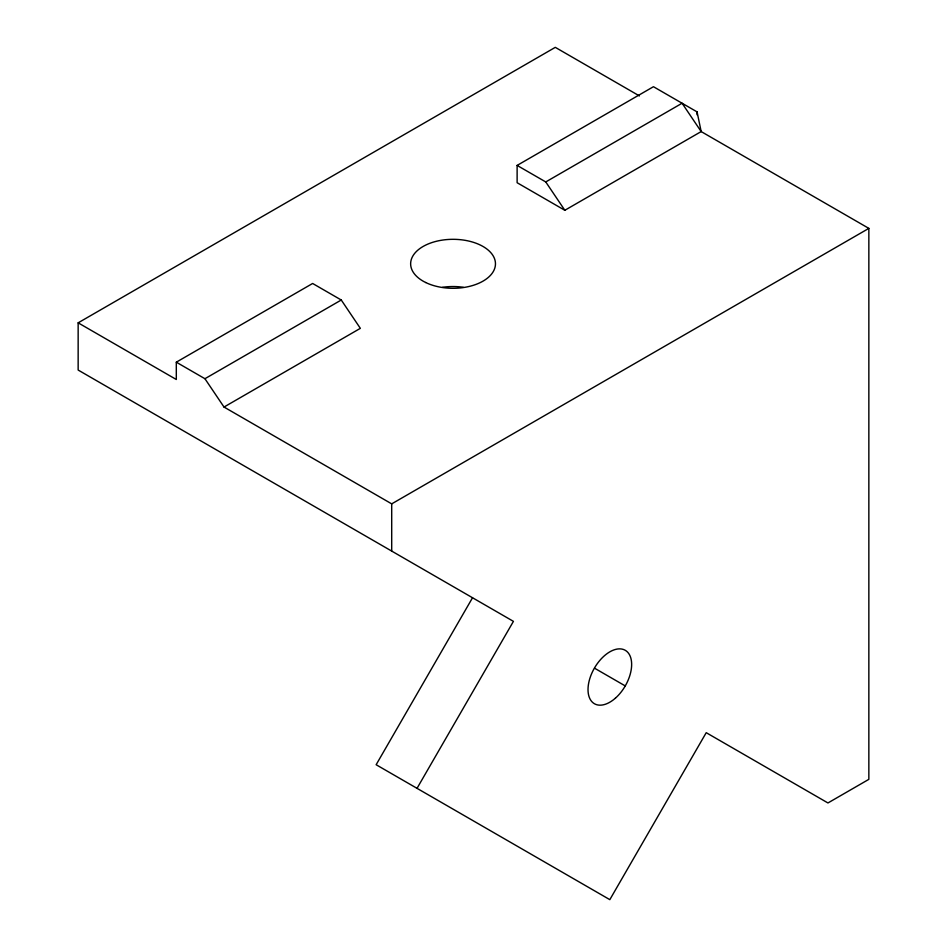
<?xml version="1.0" encoding="UTF-8"?>
<svg xmlns="http://www.w3.org/2000/svg" width="947" height="947" viewBox="0 0 947 947"><rect width="100%" height="100%" fill="white"/><g stroke="black" fill="none" stroke-linecap="round" stroke-linejoin="round"><path stroke-width="1.42" d="M472.529 597.758L376.137 764.726L609.832 899.65L706.225 732.682L827.95 802.961L868.849 779.345L868.849 228.381L701.171 131.574L682.089 103.235L545.756 181.942L517.121 165.417L517.121 182.724L564.838 210.281L701.171 131.574L697.075 111.888L653.454 86.71L517.121 165.417M417.035 788.33L513.428 621.362L78.151 370.052L78.151 322.832L555.297 47.35L639.426 95.919M176.308 362.18L312.628 283.473L341.263 300.01L360.345 328.337L224.013 407.044L204.931 378.717L176.308 362.18L176.308 379.498L78.151 322.832M204.931 378.717L341.263 300.01M224.013 407.044L391.703 503.863L868.849 228.381M594.574 668.215L625.257 685.924M545.756 181.942L564.838 210.281M697.075 111.888L697.075 114.836M391.703 503.863L391.703 551.083M442.64 287.284A42.414 24.492 0 0 1 463.249 287.261M615.479 698.093A30.849 17.815 -60 0 0 625.257 650.305A30.849 17.815 -60 0 0 588.762 682.669A30.849 17.815 -60 0 0 615.479 698.093M425.688 282.514A42.414 24.492 0 0 0 494.796 268.131A42.414 24.492 0 0 0 438.674 240.763A42.414 24.492 0 0 0 425.688 282.514"/></g></svg>
